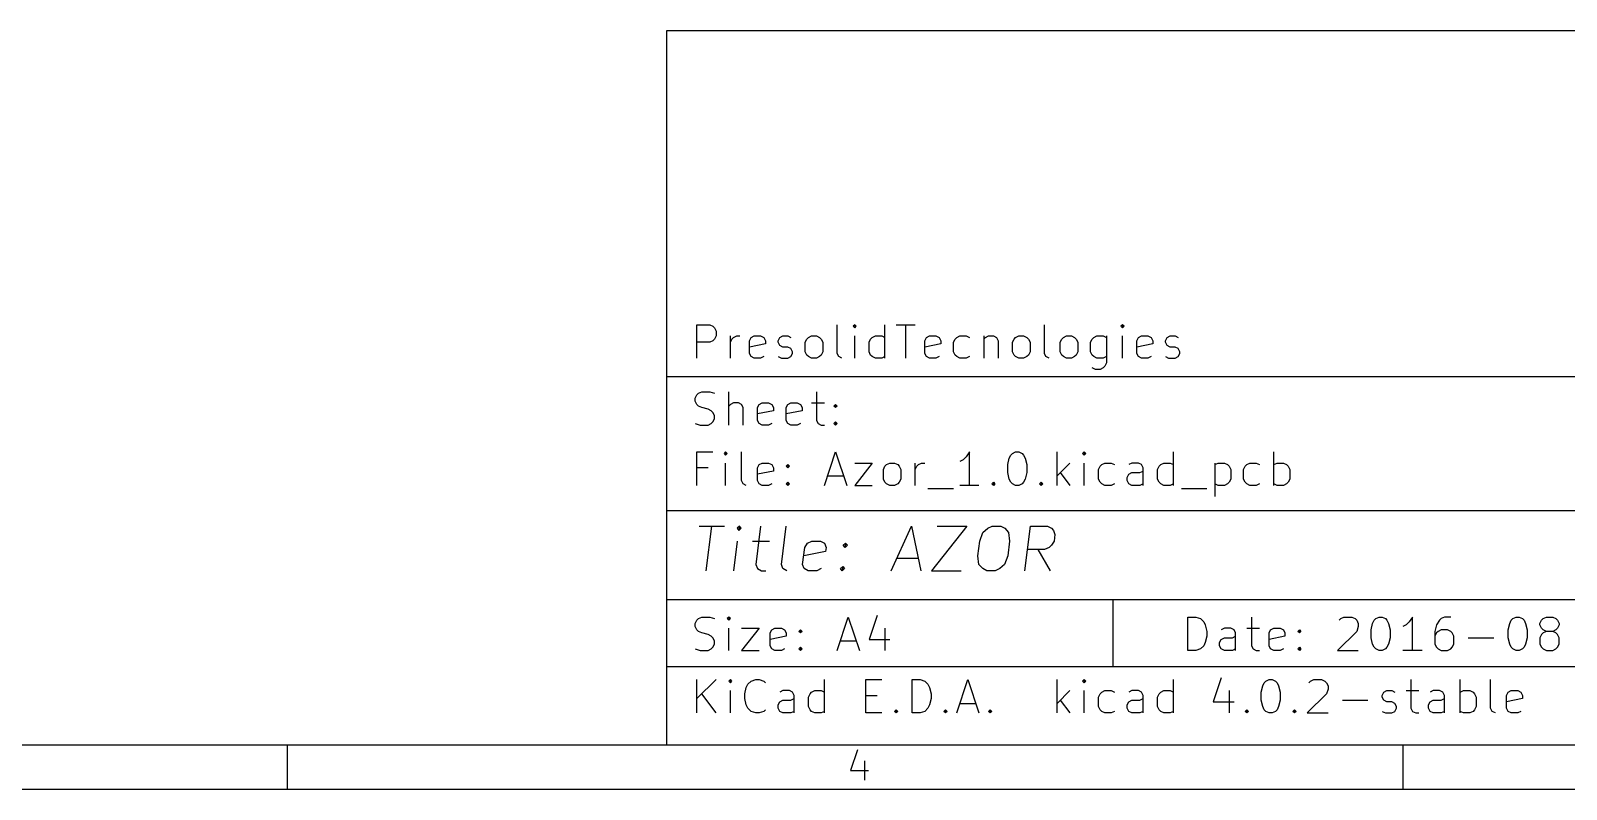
# Model space of a CAD drawing. Extents: x 10 to 287, y -200 to -10.
# Drawn here: x 148.5 to 217.3, y -200 to -166 of the extents above; entities that cross this region are included whole.
import ezdxf

# ---------------------------------------------------------------- set-up
doc = ezdxf.new("R2010")
doc.units = 0
doc.header["$MEASUREMENT"] = 0
doc.layers.add('BLACK', color=7, linetype='CONTINUOUS')

msp = doc.modelspace()

# ---------------------------------------------------------------- linework, layer by layer
at = {"layer": 'Black'}
for p, q in [((177.002, -166.007), (177.002, -198.007)), ((285.002, -166.007), (177.002, -166.007)), ((178.359, -180.686), (178.359, -179.186)), ((178.359, -179.186), (178.931, -179.186)), ((178.931, -179.186), (179.074, -179.257)), ((179.074, -179.257), (179.145, -179.329)), ((179.145, -179.329), (179.216, -179.471)), ((179.216, -179.471), (179.216, -179.686)), ((184.645, -180.471), (184.645, -179.186)), ((185.431, -179.186), (185.359, -179.257)), ((185.359, -179.257), (185.431, -179.329)), ((185.502, -179.257), (185.431, -179.186)), ((185.431, -179.186), (185.431, -179.329)), ((185.431, -179.329), (185.502, -179.257)), ((186.788, -180.686), (186.788, -179.186)), ((187.288, -179.186), (188.145, -179.186)), ((187.716, -180.686), (187.716, -179.186)), ((193.931, -180.471), (193.931, -179.186)), ((197.431, -179.186), (197.359, -179.257)), ((197.359, -179.257), (197.431, -179.329)), ((197.502, -179.257), (197.431, -179.186)), ((197.431, -179.186), (197.431, -179.329)), ((197.431, -179.329), (197.502, -179.257)), ((178.931, -179.971), (178.359, -179.971)), ((179.074, -179.9), (178.931, -179.971)), ((179.145, -179.829), (179.074, -179.9)), ((179.216, -179.686), (179.145, -179.829)), ((179.859, -180.686), (179.859, -179.686)), ((179.859, -179.971), (179.931, -179.829)), ((179.931, -179.829), (180.002, -179.757)), ((180.002, -179.757), (180.145, -179.686)), ((180.145, -179.686), (180.288, -179.686)), ((180.716, -179.9), (180.788, -179.757)), ((180.716, -180.471), (180.716, -179.9)), ((181.431, -180.043), (180.716, -180.186)), ((180.788, -179.757), (180.931, -179.686)), ((180.931, -179.686), (181.216, -179.686)), ((181.216, -179.686), (181.359, -179.757)), ((181.359, -179.757), (181.431, -179.9)), ((181.431, -179.9), (181.431, -180.043)), ((182.002, -179.9), (182.074, -179.757)), ((182.002, -179.971), (182.002, -179.9)), ((182.074, -180.114), (182.002, -179.971)), ((182.074, -179.757), (182.216, -179.686)), ((182.216, -180.186), (182.074, -180.114)), ((182.216, -179.686), (182.431, -179.686)), ((182.431, -180.186), (182.216, -180.186)), ((182.431, -179.686), (182.574, -179.757)), ((182.574, -180.257), (182.431, -180.186)), ((182.645, -180.4), (182.574, -180.257)), ((183.216, -179.971), (183.288, -179.829)), ((183.216, -180.4), (183.216, -179.971)), ((183.288, -179.829), (183.359, -179.757)), ((183.359, -179.757), (183.502, -179.686)), ((183.502, -179.686), (183.716, -179.686)), ((183.716, -179.686), (183.859, -179.757)), ((183.859, -179.757), (183.931, -179.829)), ((183.931, -179.829), (184.002, -179.971)), ((184.002, -179.971), (184.002, -180.4)), ((185.431, -180.686), (185.431, -179.686)), ((186.074, -179.971), (186.145, -179.829)), ((186.074, -180.4), (186.074, -179.971)), ((186.145, -179.829), (186.216, -179.757)), ((186.216, -179.757), (186.359, -179.686)), ((186.359, -179.686), (186.645, -179.686)), ((186.645, -179.686), (186.788, -179.757)), ((188.574, -179.9), (188.645, -179.757)), ((188.574, -180.471), (188.574, -179.9)), ((189.288, -180.043), (188.574, -180.186)), ((188.645, -179.757), (188.788, -179.686)), ((188.788, -179.686), (189.074, -179.686)), ((189.074, -179.686), (189.216, -179.757)), ((189.216, -179.757), (189.288, -179.9)), ((189.288, -179.9), (189.288, -180.043)), ((189.859, -179.971), (189.931, -179.829)), ((189.859, -180.4), (189.859, -179.971)), ((189.931, -179.829), (190.002, -179.757)), ((190.002, -179.757), (190.145, -179.686)), ((190.145, -179.686), (190.431, -179.686)), ((190.431, -179.686), (190.574, -179.757)), ((191.216, -179.686), (191.216, -180.686)), ((191.216, -179.829), (191.288, -179.757)), ((191.288, -179.757), (191.431, -179.686)), ((191.431, -179.686), (191.645, -179.686)), ((191.645, -179.686), (191.788, -179.757)), ((191.788, -179.757), (191.859, -179.9)), ((191.859, -179.9), (191.859, -180.686)), ((192.502, -179.971), (192.574, -179.829)), ((192.502, -180.4), (192.502, -179.971)), ((192.574, -179.829), (192.645, -179.757)), ((192.645, -179.757), (192.788, -179.686)), ((192.788, -179.686), (193.002, -179.686)), ((193.002, -179.686), (193.145, -179.757)), ((193.145, -179.757), (193.216, -179.829)), ((193.216, -179.829), (193.288, -179.971)), ((193.288, -179.971), (193.288, -180.4)), ((194.645, -179.971), (194.716, -179.829)), ((194.645, -180.4), (194.645, -179.971)), ((194.716, -179.829), (194.788, -179.757)), ((194.788, -179.757), (194.931, -179.686)), ((194.931, -179.686), (195.145, -179.686)), ((195.145, -179.686), (195.288, -179.757)), ((195.288, -179.757), (195.359, -179.829)), ((195.359, -179.829), (195.431, -179.971)), ((195.431, -179.971), (195.431, -180.4)), ((196.002, -179.971), (196.074, -179.829)), ((196.002, -180.4), (196.002, -179.971)), ((196.074, -179.829), (196.145, -179.757)), ((196.145, -179.757), (196.288, -179.686)), ((196.288, -179.686), (196.574, -179.686)), ((196.574, -179.686), (196.716, -179.757)), ((196.716, -179.686), (196.716, -180.9)), ((197.431, -180.686), (197.431, -179.686)), ((198.074, -179.9), (198.145, -179.757)), ((198.074, -180.471), (198.074, -179.9)), ((198.788, -180.043), (198.074, -180.186)), ((198.145, -179.757), (198.288, -179.686)), ((198.288, -179.686), (198.574, -179.686)), ((198.574, -179.686), (198.716, -179.757)), ((198.716, -179.757), (198.788, -179.9)), ((198.788, -179.9), (198.788, -180.043)), ((199.359, -179.9), (199.431, -179.757)), ((199.359, -179.971), (199.359, -179.9)), ((199.431, -180.114), (199.359, -179.971)), ((199.431, -179.757), (199.574, -179.686)), ((199.574, -180.186), (199.431, -180.114)), ((199.574, -179.686), (199.788, -179.686)), ((199.788, -180.186), (199.574, -180.186)), ((199.788, -179.686), (199.931, -179.757)), ((199.931, -180.257), (199.788, -180.186)), ((200.002, -180.4), (199.931, -180.257)), ((180.788, -180.614), (180.716, -180.471)), ((180.931, -180.686), (180.788, -180.614)), ((181.216, -180.686), (180.931, -180.686)), ((181.359, -180.614), (181.216, -180.686)), ((182.002, -180.614), (182.145, -180.686)), ((182.145, -180.686), (182.431, -180.686)), ((182.431, -180.686), (182.574, -180.614)), ((182.574, -180.614), (182.645, -180.471)), ((182.645, -180.471), (182.645, -180.4)), ((183.288, -180.543), (183.216, -180.4)), ((183.359, -180.614), (183.288, -180.543)), ((183.502, -180.686), (183.359, -180.614)), ((183.716, -180.686), (183.502, -180.686)), ((183.859, -180.614), (183.716, -180.686)), ((183.931, -180.543), (183.859, -180.614)), ((184.002, -180.4), (183.931, -180.543)), ((184.716, -180.614), (184.645, -180.471)), ((184.859, -180.686), (184.716, -180.614)), ((186.145, -180.543), (186.074, -180.4)), ((186.216, -180.614), (186.145, -180.543)), ((186.359, -180.686), (186.216, -180.614)), ((186.645, -180.686), (186.359, -180.686)), ((186.788, -180.614), (186.645, -180.686)), ((188.645, -180.614), (188.574, -180.471)), ((188.788, -180.686), (188.645, -180.614)), ((189.074, -180.686), (188.788, -180.686)), ((189.216, -180.614), (189.074, -180.686)), ((189.931, -180.543), (189.859, -180.4)), ((190.002, -180.614), (189.931, -180.543)), ((190.145, -180.686), (190.002, -180.614)), ((190.431, -180.686), (190.145, -180.686)), ((190.574, -180.614), (190.431, -180.686)), ((192.574, -180.543), (192.502, -180.4)), ((192.645, -180.614), (192.574, -180.543)), ((192.788, -180.686), (192.645, -180.614)), ((193.002, -180.686), (192.788, -180.686)), ((193.145, -180.614), (193.002, -180.686)), ((193.216, -180.543), (193.145, -180.614)), ((193.288, -180.4), (193.216, -180.543)), ((194.002, -180.614), (193.931, -180.471)), ((194.145, -180.686), (194.002, -180.614)), ((194.716, -180.543), (194.645, -180.4)), ((194.788, -180.614), (194.716, -180.543)), ((194.931, -180.686), (194.788, -180.614)), ((195.145, -180.686), (194.931, -180.686)), ((195.288, -180.614), (195.145, -180.686)), ((195.359, -180.543), (195.288, -180.614)), ((195.431, -180.4), (195.359, -180.543)), ((196.074, -180.543), (196.002, -180.4)), ((196.145, -180.614), (196.074, -180.543)), ((196.288, -180.686), (196.145, -180.614)), ((196.574, -180.686), (196.288, -180.686)), ((196.716, -180.614), (196.574, -180.686)), ((196.716, -180.9), (196.645, -181.043)), ((198.145, -180.614), (198.074, -180.471)), ((198.288, -180.686), (198.145, -180.614)), ((198.574, -180.686), (198.288, -180.686)), ((198.716, -180.614), (198.574, -180.686)), ((199.359, -180.614), (199.502, -180.686)), ((199.502, -180.686), (199.788, -180.686)), ((199.788, -180.686), (199.931, -180.614)), ((199.931, -180.614), (200.002, -180.471)), ((200.002, -180.471), (200.002, -180.4)), ((177.002, -181.507), (285.002, -181.507)), ((196.216, -181.186), (196.074, -181.114)), ((196.431, -181.186), (196.216, -181.186)), ((196.574, -181.114), (196.431, -181.186)), ((196.645, -181.043), (196.574, -181.114)), ((178.288, -182.471), (178.359, -182.329)), ((178.359, -182.329), (178.431, -182.257)), ((178.431, -182.257), (178.574, -182.186)), ((178.574, -182.186), (178.931, -182.186)), ((178.931, -182.186), (179.145, -182.257)), ((179.788, -183.686), (179.788, -182.186)), ((183.716, -182.186), (183.716, -183.471)), ((178.288, -182.614), (178.288, -182.471)), ((178.359, -182.757), (178.288, -182.614)), ((178.431, -182.829), (178.359, -182.757)), ((178.574, -182.9), (178.431, -182.829)), ((178.859, -182.971), (178.574, -182.9)), ((179.002, -183.043), (178.859, -182.971)), ((179.074, -183.114), (179.002, -183.043)), ((179.859, -182.757), (179.788, -182.829)), ((180.002, -182.686), (179.859, -182.757)), ((180.216, -182.686), (180.002, -182.686)), ((180.359, -182.757), (180.216, -182.686)), ((180.431, -182.9), (180.359, -182.757)), ((180.431, -183.686), (180.431, -182.9)), ((181.074, -182.9), (181.145, -182.757)), ((181.074, -183.471), (181.074, -182.9)), ((181.788, -183.043), (181.074, -183.186)), ((181.145, -182.757), (181.288, -182.686)), ((181.288, -182.686), (181.574, -182.686)), ((181.574, -182.686), (181.716, -182.757)), ((181.716, -182.757), (181.788, -182.9)), ((181.788, -182.9), (181.788, -183.043)), ((182.359, -182.9), (182.431, -182.757)), ((182.359, -183.471), (182.359, -182.9)), ((183.074, -183.043), (182.359, -183.186)), ((182.431, -182.757), (182.574, -182.686)), ((182.574, -182.686), (182.859, -182.686)), ((182.859, -182.686), (183.002, -182.757)), ((183.002, -182.757), (183.074, -182.9)), ((183.074, -182.9), (183.074, -183.043)), ((183.502, -182.686), (184.074, -182.686)), ((184.502, -182.829), (184.574, -182.757)), ((184.574, -182.9), (184.502, -182.829)), ((184.574, -182.757), (184.645, -182.829)), ((184.574, -182.757), (184.574, -182.9)), ((184.645, -182.829), (184.574, -182.9)), ((178.288, -183.614), (178.502, -183.686)), ((178.502, -183.686), (178.859, -183.686)), ((178.859, -183.686), (179.002, -183.614)), ((179.002, -183.614), (179.074, -183.543)), ((179.145, -183.257), (179.074, -183.114)), ((179.074, -183.543), (179.145, -183.4)), ((179.145, -183.4), (179.145, -183.257)), ((181.145, -183.614), (181.074, -183.471)), ((181.288, -183.686), (181.145, -183.614)), ((181.574, -183.686), (181.288, -183.686)), ((181.716, -183.614), (181.574, -183.686)), ((182.431, -183.614), (182.359, -183.471)), ((182.574, -183.686), (182.431, -183.614)), ((182.859, -183.686), (182.574, -183.686)), ((183.002, -183.614), (182.859, -183.686)), ((183.716, -183.471), (183.788, -183.614)), ((183.788, -183.614), (183.931, -183.686)), ((183.931, -183.686), (184.074, -183.686)), ((184.502, -183.614), (184.574, -183.543)), ((184.574, -183.686), (184.502, -183.614)), ((184.574, -183.543), (184.645, -183.614)), ((184.574, -183.543), (184.574, -183.686)), ((184.645, -183.614), (184.574, -183.686)), ((178.359, -186.386), (178.359, -184.886)), ((178.359, -184.886), (179.074, -184.886)), ((179.645, -184.886), (179.574, -184.957)), ((179.574, -184.957), (179.645, -185.029)), ((179.716, -184.957), (179.645, -184.886)), ((179.645, -184.886), (179.645, -185.029)), ((179.645, -185.029), (179.716, -184.957)), ((180.359, -186.171), (180.359, -184.886)), ((184.074, -186.386), (184.574, -184.886)), ((184.574, -184.886), (185.074, -186.386)), ((190.431, -185.1), (190.288, -185.243)), ((190.574, -184.886), (190.431, -185.1)), ((190.574, -186.386), (190.574, -184.886)), ((192.359, -185.171), (192.431, -185.029)), ((192.431, -185.029), (192.502, -184.957)), ((192.502, -184.957), (192.645, -184.886)), ((192.645, -184.886), (192.788, -184.886)), ((192.788, -184.886), (192.931, -184.957)), ((192.931, -184.957), (193.002, -185.029)), ((193.002, -185.029), (193.074, -185.171)), ((194.502, -186.386), (194.502, -184.886)), ((195.716, -184.886), (195.645, -184.957)), ((195.645, -184.957), (195.716, -185.029)), ((195.788, -184.957), (195.716, -184.886)), ((195.716, -184.886), (195.716, -185.029)), ((195.716, -185.029), (195.788, -184.957)), ((199.716, -186.386), (199.716, -184.886)), ((204.216, -186.386), (204.216, -184.886)), ((178.859, -185.6), (178.359, -185.6)), ((179.645, -186.386), (179.645, -185.386)), ((181.074, -185.6), (181.145, -185.457)), ((181.074, -186.171), (181.074, -185.6)), ((181.788, -185.743), (181.074, -185.886)), ((181.145, -185.457), (181.288, -185.386)), ((181.288, -185.386), (181.574, -185.386)), ((181.574, -185.386), (181.716, -185.457)), ((181.716, -185.457), (181.788, -185.6)), ((181.788, -185.6), (181.788, -185.743)), ((182.359, -185.529), (182.431, -185.457)), ((182.431, -185.6), (182.359, -185.529)), ((182.431, -185.457), (182.502, -185.529)), ((182.431, -185.457), (182.431, -185.6)), ((182.502, -185.529), (182.431, -185.6)), ((185.431, -185.386), (186.216, -185.386)), ((186.216, -185.386), (185.431, -186.386)), ((186.716, -185.671), (186.788, -185.529)), ((186.716, -186.1), (186.716, -185.671)), ((186.788, -185.529), (186.859, -185.457)), ((186.859, -185.457), (187.002, -185.386)), ((187.002, -185.386), (187.216, -185.386)), ((187.216, -185.386), (187.359, -185.457)), ((187.359, -185.457), (187.431, -185.529)), ((187.431, -185.529), (187.502, -185.671)), ((187.502, -185.671), (187.502, -186.1)), ((188.145, -186.386), (188.145, -185.386)), ((188.145, -185.671), (188.216, -185.529)), ((188.216, -185.529), (188.288, -185.457)), ((188.288, -185.457), (188.431, -185.386)), ((188.431, -185.386), (188.574, -185.386)), ((190.288, -185.243), (190.145, -185.314)), ((192.288, -185.457), (192.359, -185.171)), ((192.288, -185.814), (192.288, -185.457)), ((192.359, -186.1), (192.288, -185.814)), ((193.074, -185.171), (193.145, -185.457)), ((193.145, -185.814), (193.074, -186.1)), ((193.145, -185.457), (193.145, -185.814)), ((195.074, -185.386), (194.502, -185.957)), ((194.645, -185.814), (195.074, -186.386)), ((195.716, -186.386), (195.716, -185.386)), ((196.359, -185.671), (196.431, -185.529)), ((196.359, -186.1), (196.359, -185.671)), ((196.431, -185.529), (196.502, -185.457)), ((196.502, -185.457), (196.645, -185.386)), ((196.645, -185.386), (196.931, -185.386)), ((196.931, -185.386), (197.074, -185.457)), ((197.859, -185.386), (197.716, -185.457)), ((197.716, -185.886), (197.859, -185.814)), ((198.145, -185.386), (197.859, -185.386)), ((197.859, -185.814), (198.216, -185.814)), ((198.288, -185.457), (198.145, -185.386)), ((198.216, -185.814), (198.359, -185.743)), ((198.359, -185.6), (198.288, -185.457)), ((198.359, -186.386), (198.359, -185.6)), ((199.002, -185.671), (199.074, -185.529)), ((199.002, -186.1), (199.002, -185.671)), ((199.074, -185.529), (199.145, -185.457)), ((199.145, -185.457), (199.288, -185.386)), ((199.288, -185.386), (199.574, -185.386)), ((199.574, -185.386), (199.716, -185.457)), ((201.574, -185.386), (201.574, -186.886)), ((201.574, -185.457), (201.716, -185.386)), ((201.716, -185.386), (202.002, -185.386)), ((202.002, -185.386), (202.145, -185.457)), ((202.145, -185.457), (202.216, -185.529)), ((202.216, -185.529), (202.288, -185.671)), ((202.288, -185.671), (202.288, -186.1)), ((202.859, -185.671), (202.931, -185.529)), ((202.859, -186.1), (202.859, -185.671)), ((202.931, -185.529), (203.002, -185.457)), ((203.002, -185.457), (203.145, -185.386)), ((203.145, -185.386), (203.431, -185.386)), ((203.431, -185.386), (203.574, -185.457)), ((204.216, -185.457), (204.359, -185.386)), ((204.359, -185.386), (204.645, -185.386)), ((204.645, -185.386), (204.788, -185.457)), ((204.788, -185.457), (204.859, -185.529)), ((204.859, -185.529), (204.931, -185.671)), ((204.931, -185.671), (204.931, -186.1)), ((180.431, -186.314), (180.359, -186.171)), ((180.574, -186.386), (180.431, -186.314)), ((181.145, -186.314), (181.074, -186.171)), ((181.288, -186.386), (181.145, -186.314)), ((181.574, -186.386), (181.288, -186.386)), ((181.716, -186.314), (181.574, -186.386)), ((182.359, -186.314), (182.431, -186.243)), ((182.431, -186.386), (182.359, -186.314)), ((182.431, -186.243), (182.502, -186.314)), ((182.431, -186.243), (182.431, -186.386)), ((182.502, -186.314), (182.431, -186.386)), ((184.216, -185.957), (184.931, -185.957)), ((185.431, -186.386), (186.216, -186.386)), ((186.788, -186.243), (186.716, -186.1)), ((186.859, -186.314), (186.788, -186.243)), ((187.002, -186.386), (186.859, -186.314)), ((187.216, -186.386), (187.002, -186.386)), ((187.359, -186.314), (187.216, -186.386)), ((187.431, -186.243), (187.359, -186.314)), ((187.502, -186.1), (187.431, -186.243)), ((191.002, -186.386), (190.145, -186.386)), ((191.574, -186.314), (191.645, -186.243)), ((191.645, -186.386), (191.574, -186.314)), ((191.645, -186.243), (191.716, -186.314)), ((191.645, -186.243), (191.645, -186.386)), ((191.716, -186.314), (191.645, -186.386)), ((192.431, -186.243), (192.359, -186.1)), ((192.502, -186.314), (192.431, -186.243)), ((192.645, -186.386), (192.502, -186.314)), ((192.788, -186.386), (192.645, -186.386)), ((192.931, -186.314), (192.788, -186.386)), ((193.002, -186.243), (192.931, -186.314)), ((193.074, -186.1), (193.002, -186.243)), ((193.716, -186.314), (193.788, -186.243)), ((193.788, -186.386), (193.716, -186.314)), ((193.788, -186.243), (193.859, -186.314)), ((193.788, -186.243), (193.788, -186.386)), ((193.859, -186.314), (193.788, -186.386)), ((196.431, -186.243), (196.359, -186.1)), ((196.502, -186.314), (196.431, -186.243)), ((196.645, -186.386), (196.502, -186.314)), ((196.931, -186.386), (196.645, -186.386)), ((197.074, -186.314), (196.931, -186.386)), ((197.645, -186.029), (197.716, -185.886)), ((197.645, -186.171), (197.645, -186.029)), ((197.716, -186.314), (197.645, -186.171)), ((197.859, -186.386), (197.716, -186.314)), ((198.216, -186.386), (197.859, -186.386)), ((198.359, -186.314), (198.216, -186.386)), ((199.074, -186.243), (199.002, -186.1)), ((199.145, -186.314), (199.074, -186.243)), ((199.288, -186.386), (199.145, -186.314)), ((199.574, -186.386), (199.288, -186.386)), ((199.716, -186.314), (199.574, -186.386)), ((201.716, -186.386), (201.574, -186.314)), ((202.002, -186.386), (201.716, -186.386)), ((202.145, -186.314), (202.002, -186.386)), ((202.216, -186.243), (202.145, -186.314)), ((202.288, -186.1), (202.216, -186.243)), ((202.931, -186.243), (202.859, -186.1)), ((203.002, -186.314), (202.931, -186.243)), ((203.145, -186.386), (203.002, -186.314)), ((203.431, -186.386), (203.145, -186.386)), ((203.574, -186.314), (203.431, -186.386)), ((204.359, -186.386), (204.216, -186.314)), ((204.645, -186.386), (204.359, -186.386)), ((204.788, -186.314), (204.645, -186.386)), ((204.859, -186.243), (204.788, -186.314)), ((204.931, -186.1), (204.859, -186.243)), ((188.716, -186.529), (189.859, -186.529)), ((200.074, -186.529), (201.216, -186.529)), ((177.002, -187.507), (285.002, -187.507)), ((178.455, -188.212), (179.597, -188.212)), ((178.776, -190.212), (179.026, -188.212)), ((180.264, -188.212), (180.157, -188.307)), ((180.157, -188.307), (180.24, -188.402)), ((180.264, -188.212), (180.24, -188.402)), ((180.24, -188.402), (180.347, -188.307)), ((180.347, -188.307), (180.264, -188.212)), ((181.216, -188.212), (181.002, -189.926)), ((182.145, -189.926), (182.359, -188.212)), ((187.062, -190.212), (187.978, -188.212)), ((187.978, -188.212), (188.395, -190.212)), ((190.455, -188.212), (188.871, -190.212)), ((189.121, -188.212), (190.455, -188.212)), ((191.038, -188.879), (191.181, -188.498)), ((191.181, -188.498), (191.395, -188.307)), ((191.395, -188.307), (191.597, -188.212)), ((191.597, -188.212), (191.978, -188.212)), ((191.978, -188.212), (192.157, -188.307)), ((192.157, -188.307), (192.324, -188.498)), ((192.324, -188.498), (192.371, -188.879)), ((193.062, -190.212), (193.312, -188.212)), ((193.312, -188.212), (194.074, -188.212)), ((194.074, -188.212), (194.252, -188.307)), ((194.252, -188.307), (194.336, -188.402)), ((194.336, -188.402), (194.407, -188.593)), ((180.014, -190.212), (180.181, -188.879)), ((180.847, -188.879), (181.609, -188.879)), ((183.097, -189.926), (183.193, -189.164)), ((183.193, -189.164), (183.312, -188.974)), ((183.312, -188.974), (183.514, -188.879)), ((183.514, -188.879), (183.895, -188.879)), ((183.895, -188.879), (184.074, -188.974)), ((184.074, -188.974), (184.145, -189.164)), ((184.145, -189.164), (184.121, -189.355)), ((184.919, -189.069), (185.026, -188.974)), ((185.002, -189.164), (184.919, -189.069)), ((185.026, -188.974), (185.002, -189.164)), ((185.109, -189.069), (185.002, -189.164)), ((185.026, -188.974), (185.109, -189.069)), ((190.955, -189.545), (191.038, -188.879)), ((192.371, -188.879), (192.288, -189.545)), ((193.943, -189.26), (193.181, -189.26)), ((194.205, -190.212), (193.657, -189.26)), ((194.145, -189.164), (193.943, -189.26)), ((194.252, -189.069), (194.145, -189.164)), ((194.371, -188.879), (194.252, -189.069)), ((194.407, -188.593), (194.371, -188.879)), ((181.002, -189.926), (181.074, -190.117)), ((182.216, -190.117), (182.145, -189.926)), ((183.169, -190.117), (183.097, -189.926)), ((184.121, -189.355), (183.145, -189.545)), ((187.324, -189.641), (188.276, -189.641)), ((191.002, -189.926), (190.955, -189.545)), ((191.169, -190.117), (191.002, -189.926)), ((192.145, -189.926), (191.931, -190.117)), ((192.288, -189.545), (192.145, -189.926)), ((181.074, -190.117), (181.252, -190.212)), ((181.252, -190.212), (181.443, -190.212)), ((182.395, -190.212), (182.216, -190.117)), ((183.347, -190.212), (183.169, -190.117)), ((183.728, -190.212), (183.347, -190.212)), ((183.931, -190.117), (183.728, -190.212)), ((184.788, -190.117), (184.895, -190.021)), ((184.871, -190.212), (184.788, -190.117)), ((184.895, -190.021), (184.871, -190.212)), ((184.978, -190.117), (184.871, -190.212)), ((184.895, -190.021), (184.978, -190.117)), ((188.871, -190.212), (190.205, -190.212)), ((191.347, -190.212), (191.169, -190.117)), ((191.728, -190.212), (191.347, -190.212)), ((191.931, -190.117), (191.728, -190.212)), ((177.002, -191.507), (285.002, -191.507)), ((197.002, -191.507), (197.002, -194.507)), ((178.288, -192.571), (178.359, -192.429)), ((178.288, -192.714), (178.288, -192.571)), ((178.359, -192.429), (178.431, -192.357)), ((178.431, -192.357), (178.574, -192.286)), ((178.574, -192.286), (178.931, -192.286)), ((178.931, -192.286), (179.145, -192.357)), ((179.788, -192.286), (179.716, -192.357)), ((179.716, -192.357), (179.788, -192.429)), ((179.859, -192.357), (179.788, -192.286)), ((179.788, -192.286), (179.788, -192.429)), ((179.788, -192.429), (179.859, -192.357)), ((184.645, -193.786), (185.145, -192.286)), ((185.145, -192.286), (185.645, -193.786)), ((186.431, -192.214), (186.074, -193.286)), ((200.359, -193.786), (200.359, -192.286)), ((200.359, -192.286), (200.716, -192.286)), ((200.716, -192.286), (200.931, -192.357)), ((200.931, -192.357), (201.074, -192.5)), ((201.074, -192.5), (201.145, -192.643)), ((201.145, -192.643), (201.216, -192.929)), ((203.216, -192.286), (203.216, -193.571)), ((207.145, -192.429), (207.216, -192.357)), ((207.216, -192.357), (207.359, -192.286)), ((207.359, -192.286), (207.716, -192.286)), ((207.716, -192.286), (207.859, -192.357)), ((207.859, -192.357), (207.931, -192.429)), ((207.931, -192.429), (208.002, -192.571)), ((208.002, -192.571), (208.002, -192.714)), ((208.574, -192.857), (208.645, -192.571)), ((208.645, -192.571), (208.716, -192.429)), ((208.716, -192.429), (208.788, -192.357)), ((208.788, -192.357), (208.931, -192.286)), ((208.931, -192.286), (209.074, -192.286)), ((209.074, -192.286), (209.216, -192.357)), ((209.216, -192.357), (209.288, -192.429)), ((209.288, -192.429), (209.359, -192.571)), ((209.359, -192.571), (209.431, -192.857)), ((210.145, -192.643), (210.002, -192.714)), ((210.288, -192.5), (210.145, -192.643)), ((210.431, -192.286), (210.288, -192.5)), ((210.431, -193.786), (210.431, -192.286)), ((211.502, -192.643), (211.431, -192.929)), ((211.645, -192.429), (211.502, -192.643)), ((211.716, -192.357), (211.645, -192.429)), ((211.859, -192.286), (211.716, -192.357)), ((212.145, -192.286), (211.859, -192.286)), ((214.716, -192.857), (214.788, -192.571)), ((214.788, -192.571), (214.859, -192.429)), ((214.859, -192.429), (214.931, -192.357)), ((214.931, -192.357), (215.074, -192.286)), ((215.074, -192.286), (215.216, -192.286)), ((215.216, -192.286), (215.359, -192.357)), ((215.359, -192.357), (215.431, -192.429)), ((215.431, -192.429), (215.502, -192.571)), ((215.502, -192.571), (215.574, -192.857)), ((216.145, -192.571), (216.216, -192.429)), ((216.145, -192.643), (216.145, -192.571)), ((216.216, -192.786), (216.145, -192.643)), ((216.216, -192.429), (216.288, -192.357)), ((216.288, -192.357), (216.431, -192.286)), ((216.431, -192.286), (216.716, -192.286)), ((216.716, -192.286), (216.859, -192.357)), ((216.859, -192.357), (216.931, -192.429)), ((216.931, -192.429), (217.002, -192.571)), ((217.002, -192.643), (216.931, -192.786)), ((217.002, -192.571), (217.002, -192.643)), ((178.359, -192.857), (178.288, -192.714)), ((178.431, -192.929), (178.359, -192.857)), ((178.574, -193), (178.431, -192.929)), ((178.859, -193.071), (178.574, -193)), ((179.002, -193.143), (178.859, -193.071)), ((179.074, -193.214), (179.002, -193.143)), ((179.145, -193.357), (179.074, -193.214)), ((179.145, -193.5), (179.145, -193.357)), ((179.788, -193.786), (179.788, -192.786)), ((180.359, -192.786), (181.145, -192.786)), ((181.145, -192.786), (180.359, -193.786)), ((181.645, -193), (181.716, -192.857)), ((181.645, -193.571), (181.645, -193)), ((182.359, -193.143), (181.645, -193.286)), ((181.716, -192.857), (181.859, -192.786)), ((181.859, -192.786), (182.145, -192.786)), ((182.145, -192.786), (182.288, -192.857)), ((182.288, -192.857), (182.359, -193)), ((182.359, -193), (182.359, -193.143)), ((182.931, -192.929), (183.002, -192.857)), ((183.002, -193), (182.931, -192.929)), ((183.002, -192.857), (183.074, -192.929)), ((183.002, -192.857), (183.002, -193)), ((183.074, -192.929), (183.002, -193)), ((184.788, -193.357), (185.502, -193.357)), ((186.074, -193.286), (187.002, -193.286)), ((186.788, -192.786), (186.788, -193.786)), ((201.216, -193.143), (201.145, -193.429)), ((201.216, -192.929), (201.216, -193.143)), ((201.788, -193.429), (201.859, -193.286)), ((202.002, -192.786), (201.859, -192.857)), ((201.859, -193.286), (202.002, -193.214)), ((202.288, -192.786), (202.002, -192.786)), ((202.002, -193.214), (202.359, -193.214)), ((202.431, -192.857), (202.288, -192.786)), ((202.359, -193.214), (202.502, -193.143)), ((202.502, -193), (202.431, -192.857)), ((202.502, -193.786), (202.502, -193)), ((203.002, -192.786), (203.574, -192.786)), ((204.002, -193), (204.074, -192.857)), ((204.002, -193.571), (204.002, -193)), ((204.716, -193.143), (204.002, -193.286)), ((204.074, -192.857), (204.216, -192.786)), ((204.216, -192.786), (204.502, -192.786)), ((204.502, -192.786), (204.645, -192.857)), ((204.645, -192.857), (204.716, -193)), ((204.716, -193), (204.716, -193.143)), ((205.288, -192.929), (205.359, -192.857)), ((205.359, -193), (205.288, -192.929)), ((205.359, -192.857), (205.431, -192.929)), ((205.359, -192.857), (205.359, -193)), ((205.431, -192.929), (205.359, -193)), ((207.931, -192.929), (207.074, -193.786)), ((208.002, -192.714), (207.931, -192.929)), ((208.574, -193.214), (208.574, -192.857)), ((208.645, -193.5), (208.574, -193.214)), ((209.431, -193.214), (209.359, -193.5)), ((209.431, -192.857), (209.431, -193.214)), ((211.431, -192.929), (211.431, -193.5)), ((211.502, -193), (211.431, -193.143)), ((211.574, -192.929), (211.502, -193)), ((211.716, -192.857), (211.574, -192.929)), ((212.002, -192.857), (211.716, -192.857)), ((212.145, -192.929), (212.002, -192.857)), ((212.216, -193), (212.145, -192.929)), ((212.288, -193.143), (212.216, -193)), ((212.288, -193.5), (212.288, -193.143)), ((212.931, -193.214), (214.074, -193.214)), ((214.716, -193.214), (214.716, -192.857)), ((214.788, -193.5), (214.716, -193.214)), ((215.574, -193.214), (215.502, -193.5)), ((215.574, -192.857), (215.574, -193.214)), ((216.216, -193.071), (216.145, -193.214)), ((216.145, -193.214), (216.145, -193.5)), ((216.288, -192.857), (216.216, -192.786)), ((216.288, -193), (216.216, -193.071)), ((216.431, -192.929), (216.288, -192.857)), ((216.431, -192.929), (216.288, -193)), ((216.716, -192.929), (216.431, -192.929)), ((216.859, -192.857), (216.716, -192.929)), ((216.859, -193), (216.716, -192.929)), ((216.931, -192.786), (216.859, -192.857)), ((216.931, -193.071), (216.859, -193)), ((217.002, -193.214), (216.931, -193.071)), ((217.002, -193.5), (217.002, -193.214)), ((178.288, -193.714), (178.502, -193.786)), ((178.502, -193.786), (178.859, -193.786)), ((178.859, -193.786), (179.002, -193.714)), ((179.002, -193.714), (179.074, -193.643)), ((179.074, -193.643), (179.145, -193.5)), ((180.359, -193.786), (181.145, -193.786)), ((181.716, -193.714), (181.645, -193.571)), ((181.859, -193.786), (181.716, -193.714)), ((182.145, -193.786), (181.859, -193.786)), ((182.288, -193.714), (182.145, -193.786)), ((182.931, -193.714), (183.002, -193.643)), ((183.002, -193.786), (182.931, -193.714)), ((183.002, -193.643), (183.074, -193.714)), ((183.002, -193.643), (183.002, -193.786)), ((183.074, -193.714), (183.002, -193.786)), ((200.716, -193.786), (200.359, -193.786)), ((200.931, -193.714), (200.716, -193.786)), ((201.074, -193.571), (200.931, -193.714)), ((201.145, -193.429), (201.074, -193.571)), ((201.788, -193.571), (201.788, -193.429)), ((201.859, -193.714), (201.788, -193.571)), ((202.002, -193.786), (201.859, -193.714)), ((202.359, -193.786), (202.002, -193.786)), ((202.502, -193.714), (202.359, -193.786)), ((203.216, -193.571), (203.288, -193.714)), ((203.288, -193.714), (203.431, -193.786)), ((203.431, -193.786), (203.574, -193.786)), ((204.074, -193.714), (204.002, -193.571)), ((204.216, -193.786), (204.074, -193.714)), ((204.502, -193.786), (204.216, -193.786)), ((204.645, -193.714), (204.502, -193.786)), ((205.288, -193.714), (205.359, -193.643)), ((205.359, -193.786), (205.288, -193.714)), ((205.359, -193.643), (205.431, -193.714)), ((205.359, -193.643), (205.359, -193.786)), ((205.431, -193.714), (205.359, -193.786)), ((207.074, -193.786), (208.002, -193.786)), ((208.716, -193.643), (208.645, -193.5)), ((208.788, -193.714), (208.716, -193.643)), ((208.931, -193.786), (208.788, -193.714)), ((209.074, -193.786), (208.931, -193.786)), ((209.216, -193.714), (209.074, -193.786)), ((209.288, -193.643), (209.216, -193.714)), ((209.359, -193.5), (209.288, -193.643)), ((210.859, -193.786), (210.002, -193.786)), ((211.431, -193.5), (211.502, -193.643)), ((211.502, -193.643), (211.574, -193.714)), ((211.574, -193.714), (211.716, -193.786)), ((211.716, -193.786), (212.002, -193.786)), ((212.002, -193.786), (212.145, -193.714)), ((212.145, -193.714), (212.216, -193.643)), ((212.216, -193.643), (212.288, -193.5)), ((214.859, -193.643), (214.788, -193.5)), ((214.931, -193.714), (214.859, -193.643)), ((215.074, -193.786), (214.931, -193.714)), ((215.216, -193.786), (215.074, -193.786)), ((215.359, -193.714), (215.216, -193.786)), ((215.431, -193.643), (215.359, -193.714)), ((215.502, -193.5), (215.431, -193.643)), ((216.145, -193.5), (216.216, -193.643)), ((216.216, -193.643), (216.288, -193.714)), ((216.288, -193.714), (216.431, -193.786)), ((216.431, -193.786), (216.716, -193.786)), ((216.716, -193.786), (216.859, -193.714)), ((216.859, -193.714), (216.931, -193.643)), ((216.931, -193.643), (217.002, -193.5)), ((177.002, -194.507), (285.002, -194.507)), ((178.359, -196.586), (178.359, -195.086)), ((179.216, -195.086), (178.359, -195.943)), ((179.859, -195.086), (179.788, -195.157)), ((179.788, -195.157), (179.859, -195.229)), ((179.931, -195.157), (179.859, -195.086)), ((179.859, -195.086), (179.859, -195.229)), ((179.859, -195.229), (179.931, -195.157)), ((180.502, -195.729), (180.574, -195.443)), ((180.574, -195.443), (180.645, -195.3)), ((180.645, -195.3), (180.788, -195.157)), ((180.788, -195.157), (181.002, -195.086)), ((181.002, -195.086), (181.145, -195.086)), ((181.145, -195.086), (181.359, -195.157)), ((181.359, -195.157), (181.431, -195.229)), ((184.074, -196.586), (184.074, -195.086)), ((185.931, -196.586), (185.931, -195.086)), ((185.931, -195.086), (186.645, -195.086)), ((188.002, -196.586), (188.002, -195.086)), ((188.002, -195.086), (188.359, -195.086)), ((188.359, -195.086), (188.574, -195.157)), ((188.574, -195.157), (188.716, -195.3)), ((188.716, -195.3), (188.788, -195.443)), ((188.788, -195.443), (188.859, -195.729)), ((190.002, -196.586), (190.502, -195.086)), ((190.502, -195.086), (191.002, -196.586)), ((194.502, -196.586), (194.502, -195.086)), ((195.716, -195.086), (195.645, -195.157)), ((195.645, -195.157), (195.716, -195.229)), ((195.788, -195.157), (195.716, -195.086)), ((195.716, -195.086), (195.716, -195.229)), ((195.716, -195.229), (195.788, -195.157)), ((199.716, -196.586), (199.716, -195.086)), ((201.859, -195.014), (201.502, -196.086)), ((203.645, -195.657), (203.716, -195.371)), ((203.716, -195.371), (203.788, -195.229)), ((203.788, -195.229), (203.859, -195.157)), ((203.859, -195.157), (204.002, -195.086)), ((204.002, -195.086), (204.145, -195.086)), ((204.145, -195.086), (204.288, -195.157)), ((204.288, -195.157), (204.359, -195.229)), ((204.359, -195.229), (204.431, -195.371)), ((204.431, -195.371), (204.502, -195.657)), ((205.788, -195.229), (205.859, -195.157)), ((205.859, -195.157), (206.002, -195.086)), ((206.002, -195.086), (206.359, -195.086)), ((206.359, -195.086), (206.502, -195.157)), ((206.502, -195.157), (206.574, -195.229)), ((206.574, -195.229), (206.645, -195.371)), ((206.645, -195.371), (206.645, -195.514)), ((210.359, -195.086), (210.359, -196.371)), ((212.574, -196.586), (212.574, -195.086)), ((213.931, -196.371), (213.931, -195.086)), ((179.216, -196.586), (178.574, -195.729)), ((179.859, -196.586), (179.859, -195.586)), ((180.502, -195.943), (180.502, -195.729)), ((180.574, -196.229), (180.502, -195.943)), ((182.002, -196.229), (182.074, -196.086)), ((182.216, -195.586), (182.074, -195.657)), ((182.074, -196.086), (182.216, -196.014)), ((182.502, -195.586), (182.216, -195.586)), ((182.216, -196.014), (182.574, -196.014)), ((182.645, -195.657), (182.502, -195.586)), ((182.574, -196.014), (182.716, -195.943)), ((182.716, -195.8), (182.645, -195.657)), ((182.716, -196.586), (182.716, -195.8)), ((183.359, -195.871), (183.431, -195.729)), ((183.359, -196.3), (183.359, -195.871)), ((183.431, -195.729), (183.502, -195.657)), ((183.502, -195.657), (183.645, -195.586)), ((183.645, -195.586), (183.931, -195.586)), ((183.931, -195.586), (184.074, -195.657)), ((185.931, -195.8), (186.431, -195.8)), ((188.859, -195.943), (188.788, -196.229)), ((188.859, -195.729), (188.859, -195.943)), ((195.074, -195.586), (194.502, -196.157)), ((194.645, -196.014), (195.074, -196.586)), ((195.716, -196.586), (195.716, -195.586)), ((196.359, -195.871), (196.431, -195.729)), ((196.359, -196.3), (196.359, -195.871)), ((196.431, -195.729), (196.502, -195.657)), ((196.502, -195.657), (196.645, -195.586)), ((196.645, -195.586), (196.931, -195.586)), ((196.931, -195.586), (197.074, -195.657)), ((197.645, -196.229), (197.716, -196.086)), ((197.859, -195.586), (197.716, -195.657)), ((197.716, -196.086), (197.859, -196.014)), ((198.145, -195.586), (197.859, -195.586)), ((197.859, -196.014), (198.216, -196.014)), ((198.288, -195.657), (198.145, -195.586)), ((198.216, -196.014), (198.359, -195.943)), ((198.359, -195.8), (198.288, -195.657)), ((198.359, -196.586), (198.359, -195.8)), ((199.002, -195.871), (199.074, -195.729)), ((199.002, -196.3), (199.002, -195.871)), ((199.074, -195.729), (199.145, -195.657)), ((199.145, -195.657), (199.288, -195.586)), ((199.288, -195.586), (199.574, -195.586)), ((199.574, -195.586), (199.716, -195.657)), ((201.502, -196.086), (202.431, -196.086)), ((202.216, -195.586), (202.216, -196.586)), ((203.645, -196.014), (203.645, -195.657)), ((203.716, -196.3), (203.645, -196.014)), ((204.502, -196.014), (204.431, -196.3)), ((204.502, -195.657), (204.502, -196.014)), ((206.574, -195.729), (205.716, -196.586)), ((206.645, -195.514), (206.574, -195.729)), ((207.288, -196.014), (208.431, -196.014)), ((209.074, -195.8), (209.145, -195.657)), ((209.074, -195.871), (209.074, -195.8)), ((209.145, -196.014), (209.074, -195.871)), ((209.145, -195.657), (209.288, -195.586)), ((209.288, -196.086), (209.145, -196.014)), ((209.288, -195.586), (209.502, -195.586)), ((209.502, -196.086), (209.288, -196.086)), ((209.502, -195.586), (209.645, -195.657)), ((209.645, -196.157), (209.502, -196.086)), ((210.145, -195.586), (210.716, -195.586)), ((211.145, -196.229), (211.216, -196.086)), ((211.359, -195.586), (211.216, -195.657)), ((211.216, -196.086), (211.359, -196.014)), ((211.645, -195.586), (211.359, -195.586)), ((211.359, -196.014), (211.716, -196.014)), ((211.788, -195.657), (211.645, -195.586)), ((211.716, -196.014), (211.859, -195.943)), ((211.859, -195.8), (211.788, -195.657)), ((211.859, -196.586), (211.859, -195.8)), ((212.574, -195.657), (212.716, -195.586)), ((212.716, -195.586), (213.002, -195.586)), ((213.002, -195.586), (213.145, -195.657)), ((213.145, -195.657), (213.216, -195.729)), ((213.216, -195.729), (213.288, -195.871)), ((213.288, -195.871), (213.288, -196.3)), ((214.645, -195.8), (214.716, -195.657)), ((214.645, -196.371), (214.645, -195.8)), ((215.359, -195.943), (214.645, -196.086)), ((214.716, -195.657), (214.859, -195.586)), ((214.859, -195.586), (215.145, -195.586)), ((215.145, -195.586), (215.288, -195.657)), ((215.288, -195.657), (215.359, -195.8)), ((215.359, -195.8), (215.359, -195.943)), ((180.645, -196.371), (180.574, -196.229)), ((180.788, -196.514), (180.645, -196.371)), ((181.002, -196.586), (180.788, -196.514)), ((181.145, -196.586), (181.002, -196.586)), ((181.359, -196.514), (181.145, -196.586)), ((181.431, -196.443), (181.359, -196.514)), ((182.002, -196.371), (182.002, -196.229)), ((182.074, -196.514), (182.002, -196.371)), ((182.216, -196.586), (182.074, -196.514)), ((182.574, -196.586), (182.216, -196.586)), ((182.716, -196.514), (182.574, -196.586)), ((183.431, -196.443), (183.359, -196.3)), ((183.502, -196.514), (183.431, -196.443)), ((183.645, -196.586), (183.502, -196.514)), ((183.931, -196.586), (183.645, -196.586)), ((184.074, -196.514), (183.931, -196.586)), ((186.645, -196.586), (185.931, -196.586)), ((187.216, -196.514), (187.288, -196.443)), ((187.288, -196.586), (187.216, -196.514)), ((187.288, -196.443), (187.359, -196.514)), ((187.288, -196.443), (187.288, -196.586)), ((187.359, -196.514), (187.288, -196.586)), ((188.359, -196.586), (188.002, -196.586)), ((188.574, -196.514), (188.359, -196.586)), ((188.716, -196.371), (188.574, -196.514)), ((188.788, -196.229), (188.716, -196.371)), ((189.431, -196.514), (189.502, -196.443)), ((189.502, -196.586), (189.431, -196.514)), ((189.502, -196.443), (189.574, -196.514)), ((189.502, -196.443), (189.502, -196.586)), ((189.574, -196.514), (189.502, -196.586)), ((190.145, -196.157), (190.859, -196.157)), ((191.431, -196.514), (191.502, -196.443)), ((191.502, -196.586), (191.431, -196.514)), ((191.502, -196.443), (191.574, -196.514)), ((191.502, -196.443), (191.502, -196.586)), ((191.574, -196.514), (191.502, -196.586)), ((196.431, -196.443), (196.359, -196.3)), ((196.502, -196.514), (196.431, -196.443)), ((196.645, -196.586), (196.502, -196.514)), ((196.931, -196.586), (196.645, -196.586)), ((197.074, -196.514), (196.931, -196.586)), ((197.645, -196.371), (197.645, -196.229)), ((197.716, -196.514), (197.645, -196.371)), ((197.859, -196.586), (197.716, -196.514)), ((198.216, -196.586), (197.859, -196.586)), ((198.359, -196.514), (198.216, -196.586)), ((199.074, -196.443), (199.002, -196.3)), ((199.145, -196.514), (199.074, -196.443)), ((199.288, -196.586), (199.145, -196.514)), ((199.574, -196.586), (199.288, -196.586)), ((199.716, -196.514), (199.574, -196.586)), ((202.931, -196.514), (203.002, -196.443)), ((203.002, -196.586), (202.931, -196.514)), ((203.002, -196.443), (203.074, -196.514)), ((203.002, -196.443), (203.002, -196.586)), ((203.074, -196.514), (203.002, -196.586)), ((203.788, -196.443), (203.716, -196.3)), ((203.859, -196.514), (203.788, -196.443)), ((204.002, -196.586), (203.859, -196.514)), ((204.145, -196.586), (204.002, -196.586)), ((204.288, -196.514), (204.145, -196.586)), ((204.359, -196.443), (204.288, -196.514)), ((204.431, -196.3), (204.359, -196.443)), ((205.074, -196.514), (205.145, -196.443)), ((205.145, -196.586), (205.074, -196.514)), ((205.145, -196.443), (205.216, -196.514)), ((205.145, -196.443), (205.145, -196.586)), ((205.216, -196.514), (205.145, -196.586)), ((205.716, -196.586), (206.645, -196.586)), ((209.074, -196.514), (209.216, -196.586)), ((209.216, -196.586), (209.502, -196.586)), ((209.502, -196.586), (209.645, -196.514)), ((209.716, -196.3), (209.645, -196.157)), ((209.645, -196.514), (209.716, -196.371)), ((209.716, -196.371), (209.716, -196.3)), ((210.359, -196.371), (210.431, -196.514)), ((210.431, -196.514), (210.574, -196.586)), ((210.574, -196.586), (210.716, -196.586)), ((211.145, -196.371), (211.145, -196.229)), ((211.216, -196.514), (211.145, -196.371)), ((211.359, -196.586), (211.216, -196.514)), ((211.716, -196.586), (211.359, -196.586)), ((211.859, -196.514), (211.716, -196.586)), ((212.716, -196.586), (212.574, -196.514)), ((213.002, -196.586), (212.716, -196.586)), ((213.145, -196.514), (213.002, -196.586)), ((213.216, -196.443), (213.145, -196.514)), ((213.288, -196.3), (213.216, -196.443)), ((214.002, -196.514), (213.931, -196.371)), ((214.145, -196.586), (214.002, -196.514)), ((214.716, -196.514), (214.645, -196.371)), ((214.859, -196.586), (214.716, -196.514)), ((215.145, -196.586), (214.859, -196.586)), ((215.288, -196.514), (215.145, -196.586)), ((12, -198.007), (285.002, -198.007)), ((160, -198.007), (160, -200.007)), ((177.002, -198.007), (285.002, -198.007)), ((210, -198.007), (210, -200.007)), ((185.557, -198.233), (185.248, -199.162)), ((185.867, -198.729), (185.867, -199.595)), ((185.248, -199.162), (186.052, -199.162)), ((10, -200.007), (287.002, -200.007))]:
    msp.add_line(p, q, dxfattribs=at)

doc.saveas('drawing.dxf')
